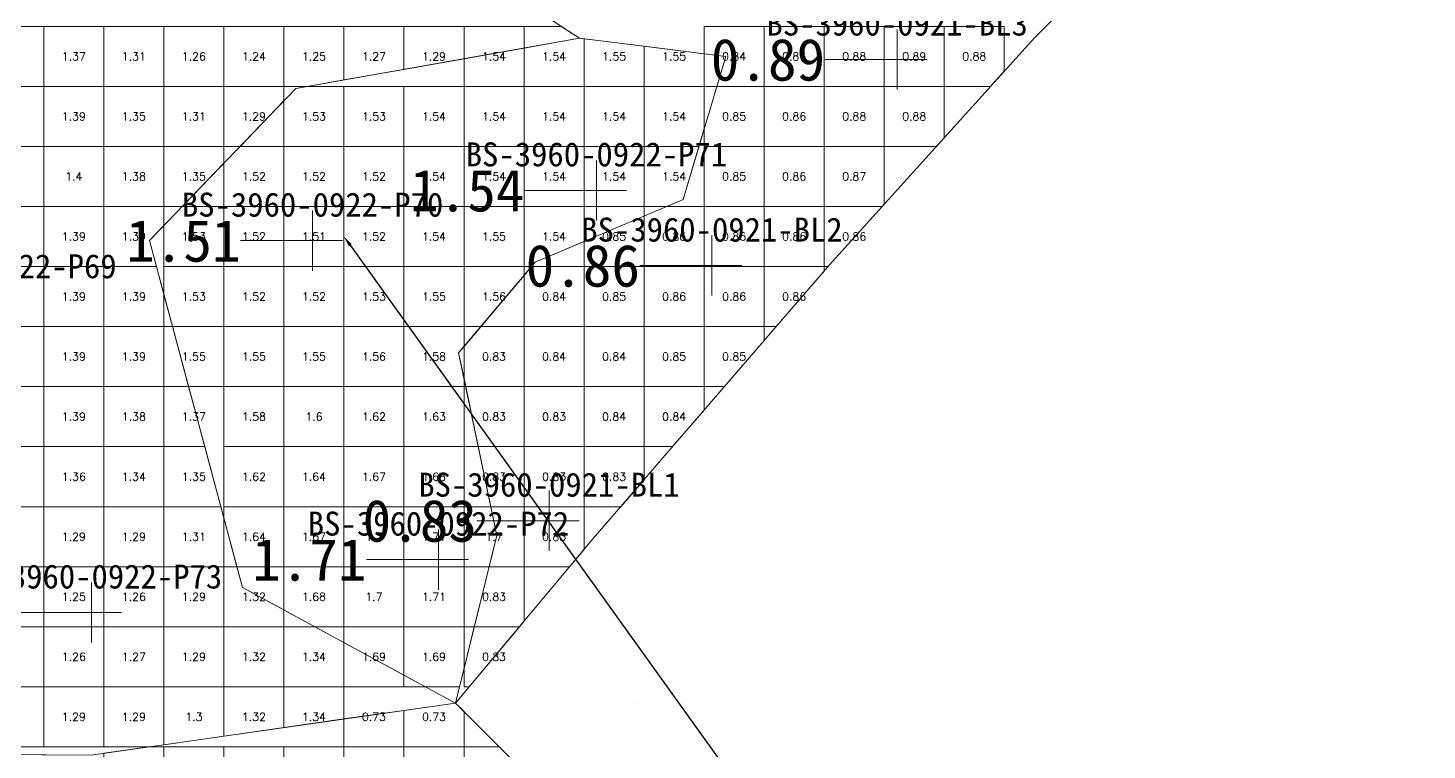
# Model space of a CAD drawing. Header units: inches. Extents: x 469913.2 to 469998.7, y 4349669.7 to 4349716.
# Drawn here: x 469955.46 to 469978.76, y 4349687.6 to 4349699.63 of the extents above; entities that cross this region are included whole.
import ezdxf
from ezdxf import colors
from ezdxf.entities.mleader import LeaderData, LeaderLine
from ezdxf.enums import TextEntityAlignment as Align
from ezdxf.math import Vec2, Vec3

# ---------------------------------------------------------------- set-up
doc = ezdxf.new("R2010")
doc.units = ezdxf.units.IN
doc.header["$MEASUREMENT"] = 0
for name, color, linetype, lineweight in [('0.500-1.000', 7, 'Continuous', 0), ('1.500-3.000', 7, 'Continuous', 0), ('点', 7, 'Continuous', 0), ('爆区方格网', 7, 'Continuous', 0), ('线条', 7, 'Continuous', 0), ('钻孔', 7, 'Continuous', 0)]:
    doc.layers.add(name, color=color, linetype=linetype, lineweight=lineweight)
doc.styles.add('3dmine_textStyle_1', font='txt.shx', dxfattribs={"height": 1, "bigfont": 'gbcbig.shx'})
doc.styles.add('3dmine_textStyle_2', font='', dxfattribs={"height": 1})
doc.styles.get("Standard").update_dxf_attribs({"font": 'arial.ttf'})
doc.styles.get('3dmine_textStyle_2').set_extended_font_data('SimSun-ExtB')

msp = doc.modelspace()

# ---------------------------------------------------------------- hatches: boundary and pattern name
at = {"layer": '钻孔', "linetype": 'Continuous', "lineweight": 0, "true_color": 0x00ffff, "extrusion": (0, 1, 0)}
for points in [[(-469970.936, 3949.509), (-469969.936, 3949.509), (-469969.936, 3961.509), (-469970.936, 3961.509)], [(-469967.851, 3950.22), (-469966.851, 3950.22), (-469966.851, 3962.22), (-469967.851, 3962.22)], [(-469965.136, 3949.993), (-469964.136, 3949.993), (-469964.136, 3961.993), (-469965.136, 3961.993)]]:
    msp.add_hatch(color=4, dxfattribs=at).paths.add_polyline_path(points, flags=0)
at = {"layer": '钻孔', "linetype": 'Continuous', "lineweight": 0, "true_color": 0xff0000, "extrusion": (0, 1, 0)}
for points in [[(-469965.926, 3950.311), (-469964.926, 3950.311), (-469964.926, 3961.311), (-469965.926, 3961.311)], [(-469961.198, 3950.165), (-469960.198, 3950.165), (-469960.198, 3961.165), (-469961.198, 3961.165)], [(-469963.295, 3950.013), (-469962.295, 3950.013), (-469962.295, 3961.013), (-469963.295, 3961.013)]]:
    msp.add_hatch(color=1, dxfattribs=at).paths.add_polyline_path(points, flags=0)
at = {"layer": '钻孔', "linetype": 'Continuous', "lineweight": 0, "true_color": 0x0000ff, "extrusion": (0, 1, 0)}
for points in [[(-469955.757, 3950.431), (-469954.757, 3950.431), (-469954.757, 3961.431), (-469955.757, 3961.431)], [(-469957.515, 3950.439), (-469956.515, 3950.439), (-469956.515, 3961.439), (-469957.515, 3961.439)]]:
    msp.add_hatch(color=5, dxfattribs=at).paths.add_polyline_path(points, flags=0)

# ---------------------------------------------------------------- linework, layer by layer
at = {"color": 4, "linetype": 'Continuous', "lineweight": 0, "true_color": 0x00ffff, "elevation": 3955.312}
msp.add_lwpolyline([(469979.879, 4349707.505), (469977.233, 4349704.511), (469974.727, 4349701.987), (469972.222, 4349699.464), (469968.809, 4349695.681), (469964.839, 4349691.084), (469962.577, 4349688.382), (469963.268, 4349691.175), (469962.631, 4349694.214), (469963.908, 4349695.729), (469966.369, 4349696.77), (469967.08, 4349699.153), (469964.645, 4349699.455), (469961.209, 4349701.689), (469962.187, 4349703.349), (469959.771, 4349706.436), (469957.664, 4349708.641), (469962.262, 4349709.12), (469964.429, 4349709.49), (469967.526, 4349709.569), (469972.847, 4349709.899), (469978.678, 4349712.456), (469981.939, 4349715.99)], dxfattribs=at)
at = {"color": 5, "linetype": 'Continuous', "lineweight": 0, "true_color": 0x0000ff, "elevation": 3955.312}
msp.add_lwpolyline([(469956.509, 4349687.517), (469951.539, 4349687.55), (469950.221, 4349688.994), (469948.836, 4349690.144), (469947.907, 4349691.463), (469948.098, 4349693.722), (469950.911, 4349700.265), (469954.86, 4349706.218), (469957.664, 4349708.641), (469959.771, 4349706.436), (469962.187, 4349703.349), (469961.209, 4349701.689), (469964.645, 4349699.455), (469959.921, 4349698.62), (469957.479, 4349696.087), (469959.031, 4349690.31), (469962.578, 4349688.383), (469956.509, 4349687.517)], dxfattribs=at)
at = {"layer": '0.500-1.000', "color": 4, "linetype": 'Continuous', "lineweight": 0, "true_color": 0x00ffff}
msp.add_lwpolyline([(469948.836, 4349690.144), (469950.221, 4349688.994), (469951.539, 4349687.55), (469955.762, 4349687.522), (469956.509, 4349687.517), (469962.578, 4349688.383), (469965.577, 4349685.382), (469954.122, 4349681.391), (469950.778, 4349678.653), (469947.749, 4349681.347), (469947.246, 4349681.819), (469943.719, 4349685.132), (469944.739, 4349687.917), (469945.048, 4349688.759), (469947.907, 4349691.463), (469948.836, 4349690.144)], dxfattribs=at)
at = {"layer": '1.500-3.000', "color": 1, "linetype": 'Continuous', "lineweight": 0, "true_color": 0xff0000}
for points in [[(469967.08, 4349699.153), (469966.369, 4349696.77), (469963.908, 4349695.729), (469962.909, 4349694.544), (469962.631, 4349694.214), (469962.677, 4349693.993), (469963.268, 4349691.175), (469962.577, 4349688.383), (469959.031, 4349690.31), (469958.486, 4349692.339), (469957.479, 4349696.087), (469959.921, 4349698.62), (469962.119, 4349699.009), (469964.645, 4349699.455), (469967.08, 4349699.153)], [(469962.578, 4349688.383), (469962.577, 4349688.382), (469962.577, 4349688.383), (469962.578, 4349688.383)]]:
    msp.add_lwpolyline(points, dxfattribs=at)
at = {"layer": '点', "color": 138, "linetype": 'Continuous', "lineweight": 0, "true_color": 0x004c4c}
for points, elevation in [([(469969.936, 4349698.6), (469969.936, 4349699.6)], 3961.509), ([(469970.436, 4349699.1), (469969.436, 4349699.1)], 3961.509), ([(469964.926, 4349696.422), (469964.926, 4349697.422)], 3961.311), ([(469965.426, 4349696.922), (469964.426, 4349696.922)], 3961.311), ([(469960.198, 4349695.585), (469960.198, 4349696.585)], 3961.165), ([(469960.698, 4349696.085), (469959.698, 4349696.085)], 3961.165), ([(469966.851, 4349695.169), (469966.851, 4349696.169)], 3962.22), ([(469967.351, 4349695.669), (469966.351, 4349695.669)], 3962.22), ([(469964.136, 4349690.921), (469964.136, 4349691.921)], 3961.993), ([(469964.636, 4349691.421), (469963.636, 4349691.421)], 3961.993), ([(469962.295, 4349690.272), (469962.295, 4349691.272)], 3961.013), ([(469962.795, 4349690.772), (469961.795, 4349690.772)], 3961.013), ([(469956.515, 4349689.391), (469956.515, 4349690.391)], 3961.439), ([(469957.015, 4349689.891), (469956.015, 4349689.891)], 3961.439)]:
    msp.add_lwpolyline(points, dxfattribs=dict(at, elevation=elevation))
at = {"layer": '爆区方格网', "color": 5, "linetype": 'Continuous', "lineweight": 0, "true_color": 0x0000ff, "elevation": 3961.383}
for points in [[(469955.72, 4349698.654), (469954.72, 4349698.654), (469954.72, 4349699.654), (469955.72, 4349699.654), (469955.72, 4349698.654)], [(469956.72, 4349698.654), (469955.72, 4349698.654), (469955.72, 4349699.654), (469956.72, 4349699.654), (469956.72, 4349698.654)], [(469957.72, 4349698.654), (469956.72, 4349698.654), (469956.72, 4349699.654), (469957.72, 4349699.654), (469957.72, 4349698.654)], [(469958.72, 4349698.654), (469957.72, 4349698.654), (469957.72, 4349699.654), (469958.72, 4349699.654), (469958.72, 4349698.654)], [(469959.72, 4349698.654), (469958.72, 4349698.654), (469958.72, 4349699.654), (469959.72, 4349699.654), (469959.72, 4349698.654)], [(469960.72, 4349698.761), (469960.115, 4349698.654), (469959.72, 4349698.654), (469959.72, 4349699.654), (469960.72, 4349699.654), (469960.72, 4349698.761)], [(469961.72, 4349698.938), (469960.72, 4349698.761), (469960.72, 4349699.654), (469961.72, 4349699.654), (469961.72, 4349698.938)], [(469962.72, 4349699.115), (469961.72, 4349698.938), (469961.72, 4349699.654), (469962.72, 4349699.654), (469962.72, 4349699.115)], [(469955.72, 4349697.654), (469954.72, 4349697.654), (469954.72, 4349698.654), (469955.72, 4349698.654), (469955.72, 4349697.654)], [(469956.72, 4349697.654), (469955.72, 4349697.654), (469955.72, 4349698.654), (469956.72, 4349698.654), (469956.72, 4349697.654)], [(469957.72, 4349697.654), (469956.72, 4349697.654), (469956.72, 4349698.654), (469957.72, 4349698.654), (469957.72, 4349697.654)], [(469958.72, 4349697.654), (469957.72, 4349697.654), (469957.72, 4349698.654), (469958.72, 4349698.654), (469958.72, 4349697.654)], [(469959.72, 4349698.412), (469958.99, 4349697.654), (469958.72, 4349697.654), (469958.72, 4349698.654), (469959.72, 4349698.654), (469959.72, 4349698.412)], [(469955.72, 4349696.654), (469954.72, 4349696.654), (469954.72, 4349697.654), (469955.72, 4349697.654), (469955.72, 4349696.654)], [(469956.72, 4349696.654), (469955.72, 4349696.654), (469955.72, 4349697.654), (469956.72, 4349697.654), (469956.72, 4349696.654)], [(469957.72, 4349696.654), (469956.72, 4349696.654), (469956.72, 4349697.654), (469957.72, 4349697.654), (469957.72, 4349696.654)], [(469958.72, 4349697.374), (469958.026, 4349696.654), (469957.72, 4349696.654), (469957.72, 4349697.654), (469958.72, 4349697.654), (469958.72, 4349697.374)], [(469955.72, 4349695.654), (469954.72, 4349695.654), (469954.72, 4349696.654), (469955.72, 4349696.654), (469955.72, 4349695.654)], [(469956.72, 4349695.654), (469955.72, 4349695.654), (469955.72, 4349696.654), (469956.72, 4349696.654), (469956.72, 4349695.654)], [(469957.72, 4349696.337), (469957.479, 4349696.087), (469957.595, 4349695.654), (469956.72, 4349695.654), (469956.72, 4349696.654), (469957.72, 4349696.654), (469957.72, 4349696.337)], [(469955.72, 4349694.654), (469954.72, 4349694.654), (469954.72, 4349695.654), (469955.72, 4349695.654), (469955.72, 4349694.654)], [(469956.72, 4349694.654), (469955.72, 4349694.654), (469955.72, 4349695.654), (469956.72, 4349695.654), (469956.72, 4349694.654)], [(469957.72, 4349695.189), (469957.72, 4349694.654), (469956.72, 4349694.654), (469956.72, 4349695.654), (469957.595, 4349695.654), (469957.72, 4349695.189)], [(469955.72, 4349693.654), (469954.72, 4349693.654), (469954.72, 4349694.654), (469955.72, 4349694.654), (469955.72, 4349693.654)], [(469956.72, 4349693.654), (469955.72, 4349693.654), (469955.72, 4349694.654), (469956.72, 4349694.654), (469956.72, 4349693.654)], [(469957.72, 4349693.654), (469956.72, 4349693.654), (469956.72, 4349694.654), (469957.72, 4349694.654), (469957.72, 4349693.654)], [(469955.72, 4349692.654), (469954.72, 4349692.654), (469954.72, 4349693.654), (469955.72, 4349693.654), (469955.72, 4349692.654)], [(469956.72, 4349692.654), (469955.72, 4349692.654), (469955.72, 4349693.654), (469956.72, 4349693.654), (469956.72, 4349692.654)], [(469957.72, 4349692.654), (469956.72, 4349692.654), (469956.72, 4349693.654), (469957.72, 4349693.654), (469957.72, 4349692.654)], [(469958.401, 4349692.654), (469957.72, 4349692.654), (469957.72, 4349693.654), (469958.133, 4349693.654), (469958.401, 4349692.654)], [(469955.72, 4349691.654), (469954.72, 4349691.654), (469954.72, 4349692.654), (469955.72, 4349692.654), (469955.72, 4349691.654)], [(469956.72, 4349691.654), (469955.72, 4349691.654), (469955.72, 4349692.654), (469956.72, 4349692.654), (469956.72, 4349691.654)], [(469957.72, 4349691.654), (469956.72, 4349691.654), (469956.72, 4349692.654), (469957.72, 4349692.654), (469957.72, 4349691.654)], [(469958.67, 4349691.654), (469957.72, 4349691.654), (469957.72, 4349692.654), (469958.401, 4349692.654), (469958.67, 4349691.654)], [(469955.72, 4349690.654), (469954.72, 4349690.654), (469954.72, 4349691.654), (469955.72, 4349691.654), (469955.72, 4349690.654)], [(469956.72, 4349690.654), (469955.72, 4349690.654), (469955.72, 4349691.654), (469956.72, 4349691.654), (469956.72, 4349690.654)], [(469957.72, 4349690.654), (469956.72, 4349690.654), (469956.72, 4349691.654), (469957.72, 4349691.654), (469957.72, 4349690.654)], [(469958.72, 4349691.467), (469958.72, 4349690.654), (469957.72, 4349690.654), (469957.72, 4349691.654), (469958.67, 4349691.654), (469958.72, 4349691.467)], [(469955.72, 4349689.654), (469954.72, 4349689.654), (469954.72, 4349690.654), (469955.72, 4349690.654), (469955.72, 4349689.654)], [(469956.72, 4349689.654), (469955.72, 4349689.654), (469955.72, 4349690.654), (469956.72, 4349690.654), (469956.72, 4349689.654)], [(469957.72, 4349689.654), (469956.72, 4349689.654), (469956.72, 4349690.654), (469957.72, 4349690.654), (469957.72, 4349689.654)], [(469958.72, 4349689.654), (469957.72, 4349689.654), (469957.72, 4349690.654), (469958.72, 4349690.654), (469958.72, 4349689.654)], [(469959.031, 4349690.31), (469959.72, 4349689.935), (469959.72, 4349689.654), (469958.72, 4349689.654), (469958.72, 4349690.654), (469958.938, 4349690.654), (469959.031, 4349690.31)], [(469955.72, 4349688.654), (469954.72, 4349688.654), (469954.72, 4349689.654), (469955.72, 4349689.654), (469955.72, 4349688.654)], [(469956.72, 4349688.654), (469955.72, 4349688.654), (469955.72, 4349689.654), (469956.72, 4349689.654), (469956.72, 4349688.654)], [(469957.72, 4349688.654), (469956.72, 4349688.654), (469956.72, 4349689.654), (469957.72, 4349689.654), (469957.72, 4349688.654)], [(469958.72, 4349688.654), (469957.72, 4349688.654), (469957.72, 4349689.654), (469958.72, 4349689.654), (469958.72, 4349688.654)], [(469959.72, 4349688.654), (469958.72, 4349688.654), (469958.72, 4349689.654), (469959.72, 4349689.654), (469959.72, 4349688.654)], [(469960.72, 4349689.392), (469960.72, 4349688.654), (469959.72, 4349688.654), (469959.72, 4349689.654), (469960.237, 4349689.654), (469960.72, 4349689.392)], [(469955.72, 4349687.654), (469954.72, 4349687.654), (469954.72, 4349688.654), (469955.72, 4349688.654), (469955.72, 4349687.654)], [(469956.72, 4349687.654), (469955.72, 4349687.654), (469955.72, 4349688.654), (469956.72, 4349688.654), (469956.72, 4349687.654)], [(469957.72, 4349687.689), (469957.474, 4349687.654), (469956.72, 4349687.654), (469956.72, 4349688.654), (469957.72, 4349688.654), (469957.72, 4349687.689)], [(469958.72, 4349687.832), (469957.72, 4349687.689), (469957.72, 4349688.654), (469958.72, 4349688.654), (469958.72, 4349687.832)], [(469959.72, 4349687.975), (469958.72, 4349687.832), (469958.72, 4349688.654), (469959.72, 4349688.654), (469959.72, 4349687.975)], [(469960.72, 4349688.118), (469959.72, 4349687.975), (469959.72, 4349688.654), (469960.72, 4349688.654), (469960.72, 4349688.118)]]:
    msp.add_lwpolyline(points, dxfattribs=at)
at = {"layer": '爆区方格网', "color": 1, "linetype": 'Continuous', "lineweight": 0, "true_color": 0xff0000, "elevation": 3961.013}
for points in [[(469963.72, 4349699.292), (469962.72, 4349699.115), (469962.72, 4349699.654), (469963.72, 4349699.654), (469963.72, 4349699.292)], [(469964.645, 4349699.455), (469964.72, 4349699.446), (469964.72, 4349698.654), (469963.72, 4349698.654), (469963.72, 4349699.292), (469964.645, 4349699.455), (469963.72, 4349699.292), (469963.72, 4349699.654), (469964.339, 4349699.654), (469964.645, 4349699.455)], [(469963.72, 4349698.654), (469962.72, 4349698.654), (469962.72, 4349699.115), (469963.72, 4349699.292), (469963.72, 4349698.654)], [(469965.72, 4349699.322), (469965.72, 4349698.654), (469964.72, 4349698.654), (469964.72, 4349699.446), (469965.72, 4349699.322)], [(469966.72, 4349699.198), (469966.72, 4349698.654), (469965.72, 4349698.654), (469965.72, 4349699.322), (469966.72, 4349699.198)], [(469960.72, 4349697.654), (469959.72, 4349697.654), (469959.72, 4349698.654), (469960.115, 4349698.654), (469959.921, 4349698.62), (469960.115, 4349698.654), (469960.72, 4349698.654), (469960.72, 4349697.654)], [(469961.72, 4349697.654), (469960.72, 4349697.654), (469960.72, 4349698.654), (469961.72, 4349698.654), (469961.72, 4349697.654)], [(469962.72, 4349697.654), (469961.72, 4349697.654), (469961.72, 4349698.654), (469962.72, 4349698.654), (469962.72, 4349697.654)], [(469963.72, 4349697.654), (469962.72, 4349697.654), (469962.72, 4349698.654), (469963.72, 4349698.654), (469963.72, 4349697.654)], [(469964.72, 4349697.654), (469963.72, 4349697.654), (469963.72, 4349698.654), (469964.72, 4349698.654), (469964.72, 4349697.654)], [(469965.72, 4349697.654), (469964.72, 4349697.654), (469964.72, 4349698.654), (469965.72, 4349698.654), (469965.72, 4349697.654)], [(469966.72, 4349697.946), (469966.633, 4349697.654), (469965.72, 4349697.654), (469965.72, 4349698.654), (469966.72, 4349698.654), (469966.72, 4349697.946)], [(469959.72, 4349696.654), (469958.72, 4349696.654), (469958.72, 4349697.654), (469959.72, 4349697.654), (469959.72, 4349696.654)], [(469960.72, 4349696.654), (469959.72, 4349696.654), (469959.72, 4349697.654), (469960.72, 4349697.654), (469960.72, 4349696.654)], [(469961.72, 4349696.654), (469960.72, 4349696.654), (469960.72, 4349697.654), (469961.72, 4349697.654), (469961.72, 4349696.654)], [(469962.72, 4349696.654), (469961.72, 4349696.654), (469961.72, 4349697.654), (469962.72, 4349697.654), (469962.72, 4349696.654)], [(469963.72, 4349696.654), (469962.72, 4349696.654), (469962.72, 4349697.654), (469963.72, 4349697.654), (469963.72, 4349696.654)], [(469964.72, 4349696.654), (469963.72, 4349696.654), (469963.72, 4349697.654), (469964.72, 4349697.654), (469964.72, 4349696.654)], [(469965.72, 4349696.654), (469964.72, 4349696.654), (469964.72, 4349697.654), (469965.72, 4349697.654), (469965.72, 4349696.654)], [(469966.369, 4349696.77), (469966.097, 4349696.654), (469965.72, 4349696.654), (469965.72, 4349697.654), (469966.633, 4349697.654), (469966.369, 4349696.77)], [(469958.72, 4349695.654), (469957.72, 4349695.654), (469957.72, 4349696.654), (469958.72, 4349696.654), (469958.72, 4349695.654)], [(469959.72, 4349695.654), (469958.72, 4349695.654), (469958.72, 4349696.654), (469959.72, 4349696.654), (469959.72, 4349695.654)], [(469960.72, 4349695.654), (469959.72, 4349695.654), (469959.72, 4349696.654), (469960.72, 4349696.654), (469960.72, 4349695.654)], [(469961.72, 4349695.654), (469960.72, 4349695.654), (469960.72, 4349696.654), (469961.72, 4349696.654), (469961.72, 4349695.654)], [(469962.72, 4349695.654), (469961.72, 4349695.654), (469961.72, 4349696.654), (469962.72, 4349696.654), (469962.72, 4349695.654)], [(469963.72, 4349695.654), (469962.72, 4349695.654), (469962.72, 4349696.654), (469963.72, 4349696.654), (469963.72, 4349695.654)], [(469964.72, 4349696.072), (469963.908, 4349695.729), (469963.845, 4349695.654), (469963.72, 4349695.654), (469963.72, 4349696.654), (469964.72, 4349696.654), (469964.72, 4349696.072)], [(469958.72, 4349694.654), (469957.864, 4349694.654), (469957.72, 4349695.189), (469957.72, 4349695.654), (469958.72, 4349695.654), (469958.72, 4349694.654)], [(469959.72, 4349694.654), (469958.72, 4349694.654), (469958.72, 4349695.654), (469959.72, 4349695.654), (469959.72, 4349694.654)], [(469960.72, 4349694.654), (469959.72, 4349694.654), (469959.72, 4349695.654), (469960.72, 4349695.654), (469960.72, 4349694.654)], [(469961.72, 4349694.654), (469960.72, 4349694.654), (469960.72, 4349695.654), (469961.72, 4349695.654), (469961.72, 4349694.654)], [(469962.72, 4349694.654), (469961.72, 4349694.654), (469961.72, 4349695.654), (469962.72, 4349695.654), (469962.72, 4349694.654)], [(469963.72, 4349695.506), (469963.002, 4349694.654), (469962.72, 4349694.654), (469962.72, 4349695.654), (469963.72, 4349695.654), (469963.72, 4349695.506)], [(469957.864, 4349694.654), (469957.72, 4349694.654), (469957.72, 4349695.189), (469957.864, 4349694.654)], [(469958.133, 4349693.654), (469957.72, 4349693.654), (469957.72, 4349694.654), (469957.864, 4349694.654), (469958.133, 4349693.654)], [(469958.72, 4349693.654), (469958.133, 4349693.654), (469957.864, 4349694.654), (469958.72, 4349694.654), (469958.72, 4349693.654)], [(469959.72, 4349693.654), (469958.72, 4349693.654), (469958.72, 4349694.654), (469959.72, 4349694.654), (469959.72, 4349693.654)], [(469960.72, 4349693.654), (469959.72, 4349693.654), (469959.72, 4349694.654), (469960.72, 4349694.654), (469960.72, 4349693.654)], [(469961.72, 4349693.654), (469960.72, 4349693.654), (469960.72, 4349694.654), (469961.72, 4349694.654), (469961.72, 4349693.654)], [(469962.72, 4349694.32), (469962.631, 4349694.214), (469962.677, 4349693.993), (469962.72, 4349693.789), (469962.72, 4349693.654), (469961.72, 4349693.654), (469961.72, 4349694.654), (469962.72, 4349694.654), (469962.72, 4349694.32)], [(469959.72, 4349692.654), (469958.72, 4349692.654), (469958.72, 4349693.654), (469959.72, 4349693.654), (469959.72, 4349692.654)], [(469960.72, 4349692.654), (469959.72, 4349692.654), (469959.72, 4349693.654), (469960.72, 4349693.654), (469960.72, 4349692.654)], [(469961.72, 4349692.654), (469960.72, 4349692.654), (469960.72, 4349693.654), (469961.72, 4349693.654), (469961.72, 4349692.654)], [(469962.72, 4349692.654), (469961.72, 4349692.654), (469961.72, 4349693.654), (469962.72, 4349693.654), (469962.72, 4349692.654)], [(469959.72, 4349691.654), (469958.72, 4349691.654), (469958.72, 4349692.654), (469959.72, 4349692.654), (469959.72, 4349691.654)], [(469960.72, 4349691.654), (469959.72, 4349691.654), (469959.72, 4349692.654), (469960.72, 4349692.654), (469960.72, 4349691.654)], [(469961.72, 4349691.654), (469960.72, 4349691.654), (469960.72, 4349692.654), (469961.72, 4349692.654), (469961.72, 4349691.654)], [(469962.72, 4349691.654), (469961.72, 4349691.654), (469961.72, 4349692.654), (469962.72, 4349692.654), (469962.72, 4349691.654)], [(469959.72, 4349690.654), (469958.938, 4349690.654), (469958.938, 4349690.654), (469958.938, 4349690.654), (469958.72, 4349690.654), (469958.72, 4349691.467), (469958.938, 4349690.654), (469958.72, 4349691.467), (469958.72, 4349691.654), (469959.72, 4349691.654), (469959.72, 4349690.654)], [(469960.72, 4349690.654), (469959.72, 4349690.654), (469959.72, 4349691.654), (469960.72, 4349691.654), (469960.72, 4349690.654)], [(469961.72, 4349690.654), (469960.72, 4349690.654), (469960.72, 4349691.654), (469961.72, 4349691.654), (469961.72, 4349690.654)], [(469962.72, 4349690.654), (469961.72, 4349690.654), (469961.72, 4349691.654), (469962.72, 4349691.654), (469962.72, 4349690.654)], [(469963.268, 4349691.175), (469963.139, 4349690.654), (469962.72, 4349690.654), (469962.72, 4349691.654), (469963.167, 4349691.654), (469963.268, 4349691.175)], [(469960.72, 4349689.654), (469960.237, 4349689.654), (469959.72, 4349689.935), (469959.72, 4349690.654), (469960.72, 4349690.654), (469960.72, 4349689.654)], [(469961.72, 4349689.654), (469960.72, 4349689.654), (469960.72, 4349690.654), (469961.72, 4349690.654), (469961.72, 4349689.654)], [(469962.72, 4349689.654), (469961.72, 4349689.654), (469961.72, 4349690.654), (469962.72, 4349690.654), (469962.72, 4349689.654)], [(469960.237, 4349689.654), (469959.72, 4349689.654), (469959.72, 4349689.935), (469960.237, 4349689.654)], [(469961.72, 4349688.849), (469960.72, 4349689.392), (469960.72, 4349689.654), (469961.72, 4349689.654), (469961.72, 4349688.849)], [(469962.72, 4349688.96), (469962.644, 4349688.654), (469962.078, 4349688.654), (469961.72, 4349688.849), (469961.72, 4349689.654), (469962.72, 4349689.654), (469962.72, 4349688.96)], [(469961.72, 4349688.849), (469961.72, 4349688.654), (469960.72, 4349688.654), (469960.72, 4349689.392), (469961.72, 4349688.849)], [(469962.078, 4349688.654), (469961.72, 4349688.654), (469961.72, 4349688.849), (469962.078, 4349688.654)]]:
    msp.add_lwpolyline(points, dxfattribs=at)
at = {"layer": '爆区方格网', "color": 4, "linetype": 'Continuous', "lineweight": 0, "true_color": 0x00ffff}
for points, elevation in [([(469967.72, 4349698.654), (469966.72, 4349698.654), (469966.72, 4349699.654), (469967.72, 4349699.654), (469967.72, 4349698.654)], 3961.209), ([(469968.72, 4349698.654), (469967.72, 4349698.654), (469967.72, 4349699.654), (469968.72, 4349699.654), (469968.72, 4349698.654)], 3961.209), ([(469969.72, 4349698.654), (469968.72, 4349698.654), (469968.72, 4349699.654), (469969.72, 4349699.654), (469969.72, 4349698.654)], 3961.209), ([(469970.72, 4349698.654), (469969.72, 4349698.654), (469969.72, 4349699.654), (469970.72, 4349699.654), (469970.72, 4349698.654)], 3961.209), ([(469971.72, 4349698.908), (469971.492, 4349698.654), (469970.72, 4349698.654), (469970.72, 4349699.654), (469971.72, 4349699.654), (469971.72, 4349698.908)], 3961.209), ([(469967.72, 4349697.654), (469966.72, 4349697.654), (469966.72, 4349698.654), (469967.72, 4349698.654), (469967.72, 4349697.654)], 3961.209), ([(469968.72, 4349697.654), (469967.72, 4349697.654), (469967.72, 4349698.654), (469968.72, 4349698.654), (469968.72, 4349697.654)], 3961.209), ([(469969.72, 4349697.654), (469968.72, 4349697.654), (469968.72, 4349698.654), (469969.72, 4349698.654), (469969.72, 4349697.654)], 3961.209), ([(469970.72, 4349697.799), (469970.59, 4349697.654), (469969.72, 4349697.654), (469969.72, 4349698.654), (469970.72, 4349698.654), (469970.72, 4349697.799)], 3961.209), ([(469967.72, 4349696.654), (469966.72, 4349696.654), (469966.72, 4349697.654), (469967.72, 4349697.654), (469967.72, 4349696.654)], 3961.209), ([(469968.72, 4349696.654), (469967.72, 4349696.654), (469967.72, 4349697.654), (469968.72, 4349697.654), (469968.72, 4349696.654)], 3961.209), ([(469969.72, 4349696.691), (469969.687, 4349696.654), (469968.72, 4349696.654), (469968.72, 4349697.654), (469969.72, 4349697.654), (469969.72, 4349696.691)], 3961.209), ([(469965.72, 4349695.654), (469964.72, 4349695.654), (469964.72, 4349696.654), (469965.72, 4349696.654), (469965.72, 4349695.654)], 3961.209), ([(469966.72, 4349695.654), (469965.72, 4349695.654), (469965.72, 4349696.654), (469966.72, 4349696.654), (469966.72, 4349695.654)], 3961.209), ([(469967.72, 4349695.654), (469966.72, 4349695.654), (469966.72, 4349696.654), (469967.72, 4349696.654), (469967.72, 4349695.654)], 3961.209), ([(469968.72, 4349695.654), (469967.72, 4349695.654), (469967.72, 4349696.654), (469968.72, 4349696.654), (469968.72, 4349695.654)], 3961.209), ([(469968.809, 4349695.681), (469968.786, 4349695.654), (469968.72, 4349695.654), (469968.72, 4349696.654), (469969.687, 4349696.654), (469968.809, 4349695.681)], 3961.209), ([(469963.72, 4349695.506), (469963.72, 4349695.654), (469963.845, 4349695.654), (469963.72, 4349695.506)], 3961.209), ([(469964.72, 4349694.654), (469963.72, 4349694.654), (469963.72, 4349695.506), (469963.845, 4349695.654), (469964.72, 4349695.654), (469964.72, 4349694.654)], 3961.209), ([(469965.72, 4349694.654), (469964.72, 4349694.654), (469964.72, 4349695.654), (469965.72, 4349695.654), (469965.72, 4349694.654)], 3961.209), ([(469966.72, 4349694.654), (469965.72, 4349694.654), (469965.72, 4349695.654), (469966.72, 4349695.654), (469966.72, 4349694.654)], 3961.209), ([(469967.72, 4349694.654), (469966.72, 4349694.654), (469966.72, 4349695.654), (469967.72, 4349695.654), (469967.72, 4349694.654)], 3961.209), ([(469968.72, 4349695.578), (469967.923, 4349694.654), (469967.72, 4349694.654), (469967.72, 4349695.654), (469968.72, 4349695.654), (469968.72, 4349695.578)], 3961.209), ([(469962.72, 4349694.32), (469962.72, 4349694.654), (469963.002, 4349694.654), (469962.72, 4349694.32)], 3961.209), ([(469963.72, 4349693.654), (469962.748, 4349693.654), (469962.72, 4349693.789), (469962.72, 4349694.32), (469962.909, 4349694.544), (469963.002, 4349694.654), (469963.72, 4349694.654), (469963.72, 4349693.654)], 3961.209), ([(469964.72, 4349693.654), (469963.72, 4349693.654), (469963.72, 4349694.654), (469964.72, 4349694.654), (469964.72, 4349693.654)], 3961.209), ([(469965.72, 4349693.654), (469964.72, 4349693.654), (469964.72, 4349694.654), (469965.72, 4349694.654), (469965.72, 4349693.654)], 3961.209), ([(469966.72, 4349693.654), (469965.72, 4349693.654), (469965.72, 4349694.654), (469966.72, 4349694.654), (469966.72, 4349693.654)], 3961.209), ([(469967.72, 4349694.42), (469967.059, 4349693.654), (469966.72, 4349693.654), (469966.72, 4349694.654), (469967.72, 4349694.654), (469967.72, 4349694.42)], 3961.209), ([(469962.748, 4349693.654), (469962.72, 4349693.654), (469962.72, 4349693.789), (469962.748, 4349693.654)], 3961.209), ([(469963.72, 4349692.654), (469962.958, 4349692.654), (469962.958, 4349692.654), (469962.958, 4349692.654), (469962.72, 4349692.654), (469962.72, 4349693.654), (469962.748, 4349693.654), (469962.958, 4349692.654), (469962.748, 4349693.654), (469963.72, 4349693.654), (469963.72, 4349692.654)], 3961.209), ([(469964.72, 4349692.654), (469963.72, 4349692.654), (469963.72, 4349693.654), (469964.72, 4349693.654), (469964.72, 4349692.654)], 3961.209), ([(469965.72, 4349692.654), (469964.72, 4349692.654), (469964.72, 4349693.654), (469965.72, 4349693.654), (469965.72, 4349692.654)], 3961.209), ([(469966.72, 4349693.262), (469966.195, 4349692.654), (469965.72, 4349692.654), (469965.72, 4349693.654), (469966.72, 4349693.654), (469966.72, 4349693.262)], 3961.209), ([(469963.167, 4349691.654), (469962.72, 4349691.654), (469962.72, 4349692.654), (469962.958, 4349692.654), (469963.167, 4349691.654)], 3961.209), ([(469963.72, 4349691.654), (469963.167, 4349691.654), (469962.958, 4349692.654), (469963.72, 4349692.654), (469963.72, 4349691.654)], 3961.209), ([(469964.72, 4349691.654), (469963.72, 4349691.654), (469963.72, 4349692.654), (469964.72, 4349692.654), (469964.72, 4349691.654)], 3961.209), ([(469965.72, 4349692.104), (469965.331, 4349691.654), (469964.72, 4349691.654), (469964.72, 4349692.654), (469965.72, 4349692.654), (469965.72, 4349692.104)], 3961.209), ([(469964.72, 4349690.942), (469964.479, 4349690.654), (469963.72, 4349690.654), (469963.72, 4349691.654), (469964.72, 4349691.654), (469964.72, 4349690.942)], 3961.209), ([(469962.892, 4349689.654), (469962.72, 4349689.654), (469962.72, 4349690.654), (469963.139, 4349690.654), (469962.892, 4349689.654)], 3961.209), ([(469963.72, 4349689.748), (469963.642, 4349689.654), (469962.892, 4349689.654), (469963.139, 4349690.654), (469963.72, 4349690.654), (469963.72, 4349689.748)], 3961.209), ([(469962.72, 4349688.96), (469962.72, 4349689.654), (469962.892, 4349689.654), (469962.72, 4349688.96)], 3961.209), ([(469962.805, 4349688.654), (469962.72, 4349688.654), (469962.72, 4349688.96), (469962.892, 4349689.654), (469963.642, 4349689.654), (469962.805, 4349688.654)], 3961.209), ([(469962.72, 4349688.241), (469962.72, 4349687.654), (469961.72, 4349687.654), (469961.72, 4349688.26), (469962.578, 4349688.383), (469962.72, 4349688.241)], 3961.534), ([(469961.72, 4349687.654), (469960.72, 4349687.654), (469960.72, 4349688.118), (469961.72, 4349688.26), (469961.72, 4349687.654)], 3961.534), ([(469957.72, 4349686.654), (469956.72, 4349686.654), (469956.72, 4349687.547), (469957.474, 4349687.654), (469957.72, 4349687.654), (469957.72, 4349686.654)], 3961.534), ([(469958.72, 4349686.654), (469957.72, 4349686.654), (469957.72, 4349687.654), (469958.72, 4349687.654), (469958.72, 4349686.654)], 3961.534), ([(469959.72, 4349686.654), (469958.72, 4349686.654), (469958.72, 4349687.654), (469959.72, 4349687.654), (469959.72, 4349686.654)], 3961.534), ([(469960.72, 4349686.654), (469959.72, 4349686.654), (469959.72, 4349687.654), (469960.72, 4349687.654), (469960.72, 4349686.654)], 3961.534), ([(469961.72, 4349686.654), (469960.72, 4349686.654), (469960.72, 4349687.654), (469961.72, 4349687.654), (469961.72, 4349686.654)], 3961.534), ([(469962.72, 4349686.654), (469961.72, 4349686.654), (469961.72, 4349687.654), (469962.72, 4349687.654), (469962.72, 4349686.654)], 3961.534), ([(469963.72, 4349687.24), (469963.72, 4349686.654), (469962.72, 4349686.654), (469962.72, 4349687.654), (469963.306, 4349687.654), (469963.72, 4349687.24)], 3961.534)]:
    msp.add_lwpolyline(points, dxfattribs=dict(at, elevation=elevation))
at = {"layer": '线条', "color": 138, "linetype": 'Continuous', "lineweight": 0, "true_color": 0x004c4c}
for points, elevation in [([(469969.936, 4349699.1), (469969.936, 4349699.1), (469969.936, 4349699.1)], 3961.509), ([(469964.926, 4349696.922), (469964.926, 4349696.922), (469964.926, 4349696.922)], 3961.311), ([(469960.198, 4349696.085), (469960.198, 4349696.085), (469960.198, 4349696.085)], 3961.165), ([(469966.851, 4349695.669), (469966.851, 4349695.669), (469966.851, 4349695.669)], 3962.22), ([(469964.136, 4349691.421), (469964.136, 4349691.421), (469964.136, 4349691.421)], 3961.993), ([(469962.295, 4349690.772), (469962.295, 4349690.772), (469962.295, 4349690.772)], 3961.013), ([(469956.515, 4349689.891), (469956.515, 4349689.891), (469956.515, 4349689.891)], 3961.439), ([(469965.577, 4349688.382), (469965.577, 4349688.382), (469965.577, 4349688.382)], 3961.184)]:
    msp.add_lwpolyline(points, dxfattribs=dict(at, elevation=elevation))
at = {"layer": '钻孔', "color": 4, "linetype": 'Continuous', "lineweight": 0, "true_color": 0x00ffff}
for points, elevation in [([(469969.936, 4349699.1), (469968.736, 4349699.1)], 3961.509), ([(469969.936, 4349699.1), (469968.736, 4349699.1)], 3949.509), ([(469966.851, 4349695.669), (469965.651, 4349695.669)], 3962.22), ([(469966.851, 4349695.669), (469965.651, 4349695.669)], 3950.22), ([(469964.136, 4349691.421), (469962.936, 4349691.421)], 3961.993), ([(469964.136, 4349691.421), (469962.936, 4349691.421)], 3949.993)]:
    msp.add_lwpolyline(points, dxfattribs=dict(at, elevation=elevation))
at = {"layer": '钻孔', "color": 1, "linetype": 'Continuous', "lineweight": 0, "true_color": 0xff0000}
for points, elevation in [([(469964.926, 4349696.922), (469963.726, 4349696.922)], 3961.311), ([(469964.926, 4349696.922), (469963.726, 4349696.922)], 3950.311), ([(469960.198, 4349696.085), (469958.998, 4349696.085)], 3961.165), ([(469960.198, 4349696.085), (469958.998, 4349696.085)], 3950.165), ([(469962.295, 4349690.772), (469961.095, 4349690.772)], 3961.013), ([(469962.295, 4349690.772), (469961.095, 4349690.772)], 3950.013)]:
    msp.add_lwpolyline(points, dxfattribs=dict(at, elevation=elevation))
at = {"layer": '钻孔', "color": 5, "linetype": 'Continuous', "lineweight": 0, "true_color": 0x0000ff}
for elevation in [3961.439, 3950.439]:
    msp.add_lwpolyline([(469956.515, 4349689.891), (469955.315, 4349689.891)], dxfattribs=dict(at, elevation=elevation))

# ---------------------------------------------------------------- texts
at = {"color": 5, "linetype": 'Continuous', "lineweight": 0, "true_color": 0x0000ff, "style": '3dmine_textStyle_1'}
for s, p in [('1.37', (469956.22, 4349699.154, 3961.383)), ('1.31', (469957.22, 4349699.154, 3961.383)), ('1.26', (469958.22, 4349699.154, 3961.383)), ('1.24', (469959.22, 4349699.154, 3961.383)), ('1.25', (469960.22, 4349699.154, 3961.383)), ('1.27', (469961.22, 4349699.154, 3961.383)), ('1.29', (469962.22, 4349699.154, 3961.383)), ('1.39', (469956.22, 4349698.154, 3961.383)), ('1.35', (469957.22, 4349698.154, 3961.383)), ('1.31', (469958.22, 4349698.154, 3961.383)), ('1.29', (469959.22, 4349698.154, 3961.383)), ('1.4', (469956.22, 4349697.154, 3961.383)), ('1.38', (469957.22, 4349697.154, 3961.383)), ('1.35', (469958.22, 4349697.154, 3961.383)), ('1.39', (469956.22, 4349696.154, 3961.383)), ('1.39', (469957.22, 4349696.154, 3961.383)), ('1.39', (469956.22, 4349695.154, 3961.383)), ('1.39', (469957.22, 4349695.154, 3961.383)), ('1.39', (469956.22, 4349694.154, 3961.383)), ('1.39', (469957.22, 4349694.154, 3961.383)), ('1.39', (469956.22, 4349693.154, 3961.383)), ('1.38', (469957.22, 4349693.154, 3961.383)), ('1.37', (469958.22, 4349693.154, 3961.383)), ('1.36', (469956.22, 4349692.154, 3961.383)), ('1.34', (469957.22, 4349692.154, 3961.383)), ('1.35', (469958.22, 4349692.154, 3961.383)), ('1.29', (469956.22, 4349691.154, 3961.383)), ('1.29', (469957.22, 4349691.154, 3961.383)), ('1.31', (469958.22, 4349691.154, 3961.383)), ('1.25', (469956.22, 4349690.154, 3961.383)), ('1.26', (469957.22, 4349690.154, 3961.383)), ('1.29', (469958.22, 4349690.154, 3961.383)), ('1.32', (469959.22, 4349690.154, 3961.383)), ('1.26', (469956.22, 4349689.154, 3961.383)), ('1.27', (469957.22, 4349689.154, 3961.383)), ('1.29', (469958.22, 4349689.154, 3961.383)), ('1.32', (469959.22, 4349689.154, 3961.383)), ('1.34', (469960.22, 4349689.154, 3961.383)), ('1.29', (469956.22, 4349688.154, 3961.383)), ('1.29', (469957.22, 4349688.154, 3961.383)), ('1.3', (469958.22, 4349688.154, 3961.383)), ('1.32', (469959.22, 4349688.154, 3961.383)), ('1.34', (469960.22, 4349688.154, 3961.383))]:
    msp.add_text(s, height=0.1333, dxfattribs=at).set_placement(p, align=Align.MIDDLE_CENTER)
at = {"color": 1, "linetype": 'Continuous', "lineweight": 0, "true_color": 0xff0000, "style": '3dmine_textStyle_1'}
for s, p in [('1.54', (469963.22, 4349699.154, 3961.013)), ('1.54', (469964.22, 4349699.154, 3961.013)), ('1.55', (469965.22, 4349699.154, 3961.013)), ('1.55', (469966.22, 4349699.154, 3961.013)), ('1.53', (469960.22, 4349698.154, 3961.013)), ('1.53', (469961.22, 4349698.154, 3961.013)), ('1.54', (469962.22, 4349698.154, 3961.013)), ('1.54', (469963.22, 4349698.154, 3961.013)), ('1.54', (469964.22, 4349698.154, 3961.013)), ('1.54', (469965.22, 4349698.154, 3961.013)), ('1.54', (469966.22, 4349698.154, 3961.013)), ('1.52', (469959.22, 4349697.154, 3961.013)), ('1.52', (469960.22, 4349697.154, 3961.013)), ('1.52', (469961.22, 4349697.154, 3961.013)), ('1.54', (469962.22, 4349697.154, 3961.013)), ('1.54', (469963.22, 4349697.154, 3961.013)), ('1.54', (469964.22, 4349697.154, 3961.013)), ('1.54', (469965.22, 4349697.154, 3961.013)), ('1.54', (469966.22, 4349697.154, 3961.013)), ('1.53', (469958.22, 4349696.154, 3961.013)), ('1.52', (469959.22, 4349696.154, 3961.013)), ('1.51', (469960.22, 4349696.154, 3961.013)), ('1.52', (469961.22, 4349696.154, 3961.013)), ('1.54', (469962.22, 4349696.154, 3961.013)), ('1.55', (469963.22, 4349696.154, 3961.013)), ('1.54', (469964.22, 4349696.154, 3961.013)), ('1.53', (469958.22, 4349695.154, 3961.013)), ('1.52', (469959.22, 4349695.154, 3961.013)), ('1.52', (469960.22, 4349695.154, 3961.013)), ('1.53', (469961.22, 4349695.154, 3961.013)), ('1.55', (469962.22, 4349695.154, 3961.013)), ('1.56', (469963.22, 4349695.154, 3961.013)), ('1.55', (469958.22, 4349694.154, 3961.013)), ('1.55', (469959.22, 4349694.154, 3961.013)), ('1.55', (469960.22, 4349694.154, 3961.013)), ('1.56', (469961.22, 4349694.154, 3961.013)), ('1.58', (469962.22, 4349694.154, 3961.013)), ('1.58', (469959.22, 4349693.154, 3961.013)), ('1.6', (469960.22, 4349693.154, 3961.013)), ('1.62', (469961.22, 4349693.154, 3961.013)), ('1.63', (469962.22, 4349693.154, 3961.013)), ('1.62', (469959.22, 4349692.154, 3961.013)), ('1.64', (469960.22, 4349692.154, 3961.013)), ('1.67', (469961.22, 4349692.154, 3961.013)), ('1.68', (469962.22, 4349692.154, 3961.013)), ('1.64', (469959.22, 4349691.154, 3961.013)), ('1.67', (469960.22, 4349691.154, 3961.013)), ('1.7', (469961.22, 4349691.154, 3961.013)), ('1.71', (469962.22, 4349691.154, 3961.013)), ('1.7', (469963.22, 4349691.154, 3961.013)), ('1.68', (469960.22, 4349690.154, 3961.013)), ('1.7', (469961.22, 4349690.154, 3961.013)), ('1.71', (469962.22, 4349690.154, 3961.013)), ('1.69', (469961.22, 4349689.154, 3961.013)), ('1.69', (469962.22, 4349689.154, 3961.013))]:
    msp.add_text(s, height=0.1333, dxfattribs=at).set_placement(p, align=Align.MIDDLE_CENTER)
at = {"color": 4, "linetype": 'Continuous', "lineweight": 0, "true_color": 0x00ffff, "style": '3dmine_textStyle_1'}
for s, p in [('0.84', (469967.22, 4349699.154, 3961.209)), ('0.86', (469968.22, 4349699.154, 3961.209)), ('0.88', (469969.22, 4349699.154, 3961.209)), ('0.89', (469970.22, 4349699.154, 3961.209)), ('0.88', (469971.22, 4349699.154, 3961.209)), ('0.85', (469967.22, 4349698.154, 3961.209)), ('0.86', (469968.22, 4349698.154, 3961.209)), ('0.88', (469969.22, 4349698.154, 3961.209)), ('0.88', (469970.22, 4349698.154, 3961.209)), ('0.85', (469967.22, 4349697.154, 3961.209)), ('0.86', (469968.22, 4349697.154, 3961.209)), ('0.87', (469969.22, 4349697.154, 3961.209)), ('0.85', (469965.22, 4349696.154, 3961.209)), ('0.86', (469966.22, 4349696.154, 3961.209)), ('0.86', (469967.22, 4349696.154, 3961.209)), ('0.86', (469968.22, 4349696.154, 3961.209)), ('0.86', (469969.22, 4349696.154, 3961.209)), ('0.84', (469964.22, 4349695.154, 3961.209)), ('0.85', (469965.22, 4349695.154, 3961.209)), ('0.86', (469966.22, 4349695.154, 3961.209)), ('0.86', (469967.22, 4349695.154, 3961.209)), ('0.86', (469968.22, 4349695.154, 3961.209)), ('0.83', (469963.22, 4349694.154, 3961.209)), ('0.84', (469964.22, 4349694.154, 3961.209)), ('0.84', (469965.22, 4349694.154, 3961.209)), ('0.85', (469966.22, 4349694.154, 3961.209)), ('0.85', (469967.22, 4349694.154, 3961.209)), ('0.83', (469963.22, 4349693.154, 3961.209)), ('0.83', (469964.22, 4349693.154, 3961.209)), ('0.84', (469965.22, 4349693.154, 3961.209)), ('0.84', (469966.22, 4349693.154, 3961.209)), ('0.83', (469963.22, 4349692.154, 3961.209)), ('0.83', (469964.22, 4349692.154, 3961.209)), ('0.83', (469965.22, 4349692.154, 3961.209)), ('0.83', (469964.22, 4349691.154, 3961.209)), ('0.83', (469963.22, 4349690.154, 3961.209)), ('0.83', (469963.22, 4349689.154, 3961.209)), ('0.73', (469961.22, 4349688.154, 3961.534)), ('0.73', (469962.22, 4349688.154, 3961.534))]:
    msp.add_text(s, height=0.1333, dxfattribs=at).set_placement(p, align=Align.MIDDLE_CENTER)
at = {"layer": '钻孔', "color": 138, "linetype": 'Continuous', "lineweight": 0, "true_color": 0x004c4c, "style": '3dmine_textStyle_2'}
for s, p in [('BS-3960-0921-BL3', (469969.936, 4349699.5, 3961.509)), ('BS-3960-0922-P71', (469964.926, 4349697.322, 3961.311)), ('BS-3960-0922-P70', (469960.198, 4349696.485, 3961.165)), ('BS-3960-0921-BL2', (469966.851, 4349696.069, 3962.22)), ('BS-3960-0922-P69', (469954.757, 4349695.459, 3961.431)), ('BS-3960-0921-BL1', (469964.136, 4349691.821, 3961.993)), ('BS-3960-0922-P72', (469962.295, 4349691.172, 3961.013)), ('BS-3960-0922-P73', (469956.515, 4349690.291, 3961.439))]:
    msp.add_text(s, height=0.4, dxfattribs=at).set_placement(p, align=Align.CENTER)
at = {"layer": '钻孔', "color": 4, "linetype": 'Continuous', "lineweight": 0, "true_color": 0x00ffff, "style": '3dmine_textStyle_2'}
for s, p in [('0.89', (469968.736, 4349699.1, 3955.509)), ('0.86', (469965.651, 4349695.669, 3956.22)), ('0.83', (469962.936, 4349691.421, 3955.993))]:
    msp.add_text(s, height=0.7, dxfattribs=at).set_placement(p, align=Align.MIDDLE_RIGHT)
at = {"layer": '钻孔', "color": 1, "linetype": 'Continuous', "lineweight": 0, "true_color": 0xff0000, "style": '3dmine_textStyle_2'}
for s, p in [('1.54', (469963.726, 4349696.922, 3955.811)), ('1.51', (469958.998, 4349696.085, 3955.665)), ('1.71', (469961.095, 4349690.772, 3955.513))]:
    msp.add_text(s, height=0.7, dxfattribs=at).set_placement(p, align=Align.MIDDLE_RIGHT)

# ---------------------------------------------------------------- leaders
ml = msp.add_multileader_mtext('Standard')
ml.set_content('4{\\f宋体|b0|i0|c134|p2;号矿块}', color=256)
ml.set_leader_properties()
ml.build(insert=Vec2(0, 0))
ml.multileader.update_dxf_attribs({"dogleg_length": 0.36, "arrow_head_size": 0.18})
ctx = ml.context
ctx.base_point, ctx.char_height, ctx.arrow_head_size, ctx.landing_gap_size, ctx.plane_origin = Vec3(469986.528, 4349699.157, 3961.209), 2.5, 0.18, 0.09, Vec3(469969.22, 4349704.654, 3961.209)
notes = []
notes.append((ctx, [(0, (1, 1, 0), (469986.168, 4349699.157, 3961.209), (1, 0), 0.36, [(0, [(469969.22, 4349704.654, 3961.209)], 256, [])])]))
ctx.mtext.insert, ctx.mtext.flow_direction = Vec3(469986.618, 4349700.589, 3961.209), 5
ml = msp.add_multileader_mtext('Standard')
ml.set_content('1{\\f宋体|b0|i0|c134|p2;号矿块}', color=256)
ml.set_leader_properties()
ml.build(insert=Vec2(0, 0))
ml.multileader.update_dxf_attribs({"dogleg_length": 0.36, "arrow_head_size": 0.18})
ctx = ml.context
ctx.base_point, ctx.char_height, ctx.arrow_head_size, ctx.landing_gap_size, ctx.plane_origin = Vec3(469977.749, 4349672.927, 3961.013), 2.5, 0.18, 0.09, Vec3(469960.72, 4349696.154, 3961.013)
notes.append((ctx, [(0, (1, 1, 0), (469977.389, 4349672.927, 3961.013), (1, 0), 0.36, [(0, [(469960.72, 4349696.154, 3961.013)], 256, [])])]))
ctx.mtext.insert, ctx.mtext.flow_direction = Vec3(469977.839, 4349674.359, 3961.013), 5
for ctx, leaders in notes:
    for number, flags, end, landing, length, lines in leaders:
        leader = LeaderData()
        leader.index, (leader.has_last_leader_line, leader.has_dogleg_vector, leader.attachment_direction) = number, flags
        leader.last_leader_point, leader.dogleg_vector, leader.dogleg_length = Vec3(end), Vec3(landing), length
        for number, points, colour, breaks in lines:
            line = LeaderLine()
            line.index, line.vertices, line.color, line.breaks = number, Vec3.list(points), colors.encode_raw_color(colour), breaks
            leader.lines.append(line)
        ctx.leaders.append(leader)

doc.saveas('drawing.dxf')
